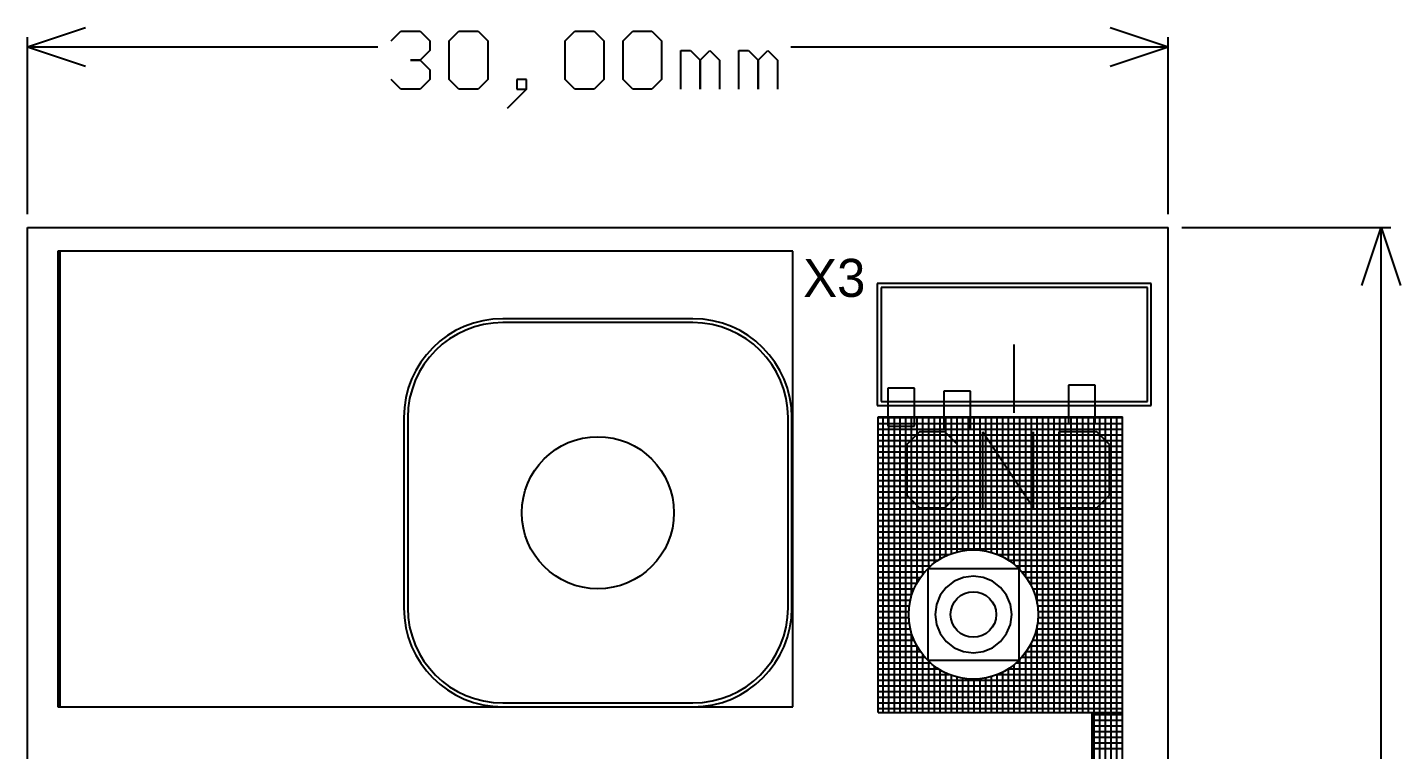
# Model space of a CAD drawing. Header units: millimetres. Extents: x 105 to 142, y 46 to 175.
# Drawn here: x 105 to 141.11, y 156.27 to 175.26 of the extents above; entities that cross this region are included whole.
import ezdxf

# ---------------------------------------------------------------- set-up
doc = ezdxf.new("R2010")
doc.units = ezdxf.units.MM
for name, color, linetype in [('BottomLayer', 5, 'Continuous'), ('BottomSolder', 6, 'Continuous'), ('KeepOutLayer', 6, 'Continuous'), ('Mechanical1', 6, 'Continuous'), ('MultiLayer', 9, 'Continuous'), ('TopLayer', 1, 'Continuous'), ('TopOverlay', 2, 'Continuous'), ('TopPaste', 8, 'Continuous'), ('TopSolder', 216, 'Continuous')]:
    doc.layers.add(name, color=color, linetype=linetype)

# ---------------------------------------------------------------- blocks, each defined once
blk = doc.blocks.new('PIN_7_3___SMD_1')
at = {"layer": 'TopLayer'}
for p, q in [((-3.5, 1.5), (-3.5, -1.5)), ((3.5, 1.5), (-3.5, 1.5)), ((3.5, -1.5), (3.5, 1.5)), ((-3.5, -1.5), (3.5, -1.5))]:
    blk.add_line(p, q, dxfattribs=at)
blk.add_circle((0, 0), 0, dxfattribs=at)
at = {"layer": 'TopPaste'}
for p, q in [((-3.5, 1.5), (-3.5, -1.5)), ((3.5, 1.5), (-3.5, 1.5)), ((3.5, -1.5), (3.5, 1.5)), ((-3.5, -1.5), (3.5, -1.5))]:
    blk.add_line(p, q, dxfattribs=at)
blk.add_circle((0, 0), 0, dxfattribs=at)
at = {"layer": 'TopSolder'}
for p, q in [((-3.602, 1.602), (-3.602, -1.602)), ((3.602, 1.602), (-3.602, 1.602)), ((3.602, -1.602), (3.602, 1.602)), ((-3.602, -1.602), (3.602, -1.602))]:
    blk.add_line(p, q, dxfattribs=at)
blk.add_circle((0, 0), 0, dxfattribs=at)
blk = doc.blocks.new('REPER1_2_8')
at = {"layer": 'TopLayer'}
for p, q in [((-1.2, 1.2), (-1.2, -1.2)), ((1.2, 1.2), (-1.2, 1.2)), ((1.2, -1.2), (1.2, 1.2)), ((-1.2, -1.2), (1.2, -1.2))]:
    blk.add_line(p, q, dxfattribs=at)
blk.add_circle((0, 0), 0.6, dxfattribs=at)
at = {"layer": 'TopSolder'}
for p, q in [((-0.504, 0.873), (-0.713, 0.713)), ((-0.261, 0.974), (-0.504, 0.873)), ((0, 1.009), (-0.261, 0.974)), ((0, 1.009), (0, 1.009)), ((0.261, 0.974), (0, 1.009)), ((0.504, 0.873), (0.261, 0.974)), ((0.713, 0.713), (0.504, 0.873)), ((-0.873, 0.504), (-0.974, 0.261)), ((-0.713, 0.713), (-0.873, 0.504)), ((0.873, 0.504), (0.713, 0.713)), ((0.974, 0.261), (0.873, 0.504)), ((-0.974, 0.261), (-1.009, 0)), ((-1.009, 0), (-0.974, -0.261)), ((1.009, 0), (0.974, 0.261)), ((0.974, -0.261), (1.009, 0)), ((-0.974, -0.261), (-0.873, -0.504)), ((0.873, -0.504), (0.974, -0.261)), ((-0.873, -0.504), (-0.713, -0.713)), ((-0.713, -0.713), (-0.504, -0.873)), ((0.504, -0.873), (0.713, -0.713)), ((0.713, -0.713), (0.873, -0.504)), ((-0.504, -0.873), (-0.261, -0.974)), ((-0.261, -0.974), (0, -1.009)), ((0, -1.009), (0.261, -0.974)), ((0, -1.009), (0, -1.009)), ((0.261, -0.974), (0.504, -0.873))]:
    blk.add_line(p, q, dxfattribs=at)

msp = doc.modelspace()

# ---------------------------------------------------------------- linework, layer by layer
at = {"layer": 'BottomLayer'}
for p, q in [((122.5, 167.5), (117.5, 167.5)), ((115, 165), (115, 160)), ((125, 160), (125, 165)), ((117.5, 157.5), (122.5, 157.5))]:
    msp.add_line(p, q, dxfattribs=at)
msp.add_circle((120, 162.5), 2, dxfattribs=at)
for centre, start, end in [((117.5, 165), 90, 180), ((122.5, 165), 0, 90), ((117.5, 160), 180, 270), ((122.5, 160), 270, 0)]:
    msp.add_arc(centre, 2.5, start, end, dxfattribs=at)
at = {"layer": 'BottomSolder'}
for p, q in [((122.5, 167.602), (117.5, 167.602)), ((114.898, 165), (114.898, 160)), ((125.102, 160), (125.102, 165)), ((117.5, 157.398), (122.5, 157.398))]:
    msp.add_line(p, q, dxfattribs=at)
msp.add_circle((120, 162.5), 2, dxfattribs=at)
for centre, start, end in [((117.5, 165), 90, 180), ((122.5, 165), 0, 90), ((117.5, 160), 180, 270), ((122.5, 160), 270, 0)]:
    msp.add_arc(centre, 2.602, start, end, dxfattribs=at)
at = {"layer": 'KeepOutLayer'}
for p, q in [((105, 170), (135, 170)), ((105, 46), (105, 170)), ((135, 46), (135, 170))]:
    msp.add_line(p, q, dxfattribs=at)
at = {"layer": 'Mechanical1'}
for p, q in [((105, 174.75), (106.524, 175.258)), ((114.568, 174.904), (114.822, 175.158)), ((114.822, 175.158), (115.329, 175.158)), ((115.329, 175.158), (115.583, 174.904)), ((116.091, 174.904), (116.345, 175.158)), ((116.345, 175.158), (116.853, 175.158)), ((116.853, 175.158), (117.107, 174.904)), ((119.138, 174.904), (119.392, 175.158)), ((119.392, 175.158), (119.9, 175.158)), ((119.9, 175.158), (120.154, 174.904)), ((120.662, 174.904), (120.916, 175.158)), ((120.916, 175.158), (121.423, 175.158)), ((121.423, 175.158), (121.677, 174.904)), ((133.476, 175.258), (135, 174.75)), ((105, 170.354), (105, 175.004)), ((115.583, 174.904), (115.583, 174.65)), ((116.091, 173.888), (116.091, 174.904)), ((117.107, 174.904), (117.107, 173.888)), ((119.138, 173.888), (119.138, 174.904)), ((120.154, 174.904), (120.154, 173.888)), ((120.662, 173.888), (120.662, 174.904)), ((121.677, 174.904), (121.677, 173.888)), ((135, 170.354), (135, 175.004)), ((105, 174.75), (114.214, 174.75)), ((105, 174.75), (106.524, 174.242)), ((115.583, 174.65), (115.329, 174.396)), ((122.185, 173.634), (122.185, 174.65)), ((122.185, 174.65), (122.439, 174.65)), ((122.439, 174.65), (122.693, 174.396)), ((122.693, 174.396), (122.947, 174.65)), ((122.947, 174.65), (123.201, 174.396)), ((123.709, 173.634), (123.709, 174.65)), ((123.709, 174.65), (123.963, 174.65)), ((123.963, 174.65), (124.217, 174.396)), ((124.217, 174.396), (124.47, 174.65)), ((124.47, 174.65), (124.724, 174.396)), ((125.078, 174.75), (135, 174.75)), ((133.476, 174.242), (135, 174.75)), ((115.329, 174.396), (115.075, 174.396)), ((115.075, 174.396), (115.329, 174.396)), ((115.329, 174.396), (115.583, 174.142)), ((115.583, 174.142), (115.583, 173.888)), ((122.693, 174.396), (122.693, 173.634)), ((122.693, 173.634), (122.693, 174.396)), ((123.201, 174.396), (123.201, 173.634)), ((124.217, 174.396), (124.217, 173.634)), ((124.217, 173.634), (124.217, 174.396)), ((124.724, 174.396), (124.724, 173.634)), ((114.822, 173.634), (114.568, 173.888)), ((115.583, 173.888), (115.329, 173.634)), ((116.345, 173.634), (116.091, 173.888)), ((117.107, 173.888), (116.853, 173.634)), ((118.122, 173.888), (117.869, 173.888)), ((117.869, 173.888), (117.869, 173.634)), ((118.122, 173.634), (118.122, 173.888)), ((119.392, 173.634), (119.138, 173.888)), ((120.154, 173.888), (119.9, 173.634)), ((120.916, 173.634), (120.662, 173.888)), ((121.677, 173.888), (121.423, 173.634)), ((115.329, 173.634), (114.822, 173.634)), ((116.853, 173.634), (116.345, 173.634)), ((117.869, 173.38), (117.615, 173.126)), ((117.869, 173.38), (118.122, 173.634)), ((117.869, 173.634), (118.122, 173.634)), ((118.122, 173.634), (117.869, 173.38)), ((119.9, 173.634), (119.392, 173.634)), ((121.423, 173.634), (120.916, 173.634)), ((135.354, 170), (140.854, 170)), ((140.092, 168.476), (140.6, 170)), ((140.6, 113.713), (140.6, 170)), ((140.6, 170), (141.108, 168.476))]:
    msp.add_line(p, q, dxfattribs=at)
at = {"layer": 'MultiLayer'}
for p, q in [((122.5, 167.5), (117.5, 167.5)), ((115, 165), (115, 160)), ((125, 160), (125, 165)), ((117.5, 157.5), (122.5, 157.5))]:
    msp.add_line(p, q, dxfattribs=at)
msp.add_circle((120, 162.5), 2, dxfattribs=at)
for centre, start, end in [((117.5, 165), 90, 180), ((122.5, 165), 0, 90), ((117.5, 160), 180, 270), ((122.5, 160), 270, 0)]:
    msp.add_arc(centre, 2.5, start, end, dxfattribs=at)
at = {"layer": 'TopLayer'}
for p, q in [((105.8, 169.375), (105.8, 157.4)), ((125.125, 169.375), (105.8, 169.375)), ((125.125, 157.4), (125.125, 169.375)), ((122.5, 167.5), (117.5, 167.5)), ((130.95, 165.125), (130.95, 166.925)), ((127.625, 165.775), (127.625, 164.775)), ((128.325, 165.775), (127.625, 165.775)), ((128.325, 164.775), (128.325, 165.775)), ((132.375, 165.85), (132.375, 164.85)), ((133.075, 165.85), (132.375, 165.85)), ((133.075, 164.85), (133.075, 165.85)), ((129.1, 165.7), (129.1, 164.7)), ((129.8, 165.7), (129.1, 165.7)), ((129.8, 164.7), (129.8, 165.7)), ((127.375, 157.25), (127.375, 165.025)), ((127.375, 165.025), (133.8, 165.025)), ((127.5, 157.25), (127.5, 165.025)), ((127.65, 157.25), (127.65, 165.025)), ((127.8, 157.25), (127.8, 165.025)), ((127.95, 157.25), (127.95, 165.025)), ((128.1, 157.25), (128.1, 165.025)), ((128.25, 160.324), (128.25, 165.025)), ((128.4, 160.67), (128.4, 165.025)), ((128.55, 160.89), (128.55, 165.025)), ((128.7, 161.053), (128.7, 165.025)), ((128.85, 161.181), (128.85, 165.025)), ((129, 161.282), (129, 165.025)), ((129.15, 161.363), (129.15, 165.025)), ((129.3, 161.425), (129.3, 165.025)), ((129.45, 161.471), (129.45, 165.025)), ((129.6, 161.503), (129.6, 165.025)), ((129.75, 161.52), (129.75, 165.025)), ((129.9, 161.525), (129.9, 165.025)), ((130.05, 161.516), (130.05, 165.025)), ((130.2, 161.494), (130.2, 165.025)), ((130.35, 161.457), (130.35, 165.025)), ((130.5, 161.406), (130.5, 165.025)), ((130.65, 161.338), (130.65, 165.025)), ((130.8, 161.251), (130.8, 165.025)), ((130.95, 161.142), (130.95, 165.025)), ((131.1, 161.004), (131.1, 165.025)), ((131.25, 160.825), (131.25, 165.025)), ((131.4, 160.577), (131.4, 165.025)), ((131.55, 160.117), (131.55, 165.025)), ((131.7, 157.25), (131.7, 165.025)), ((131.85, 157.25), (131.85, 165.025)), ((132, 157.25), (132, 165.025)), ((132.15, 157.25), (132.15, 165.025)), ((132.3, 157.25), (132.3, 165.025)), ((132.45, 157.25), (132.45, 165.025)), ((132.6, 157.25), (132.6, 165.025)), ((132.75, 157.25), (132.75, 165.025)), ((132.9, 157.25), (132.9, 165.025)), ((133.05, 157.25), (133.05, 165.025)), ((133.2, 157.25), (133.2, 165.025)), ((133.35, 157.25), (133.35, 165.025)), ((133.5, 157.25), (133.5, 165.025)), ((133.65, 157.25), (133.65, 165.025)), ((133.8, 157.25), (133.8, 165.025)), ((133.8, 157.25), (133.8, 165.025)), ((115, 165), (115, 160)), ((125, 160), (125, 165)), ((127.375, 165), (133.8, 165)), ((127.375, 164.85), (133.8, 164.85)), ((127.375, 164.7), (133.8, 164.7)), ((127.625, 164.775), (128.325, 164.775)), ((129.1, 164.7), (129.8, 164.7)), ((132.375, 164.85), (133.075, 164.85)), ((127.375, 164.55), (133.8, 164.55)), ((127.375, 164.4), (133.8, 164.4)), ((127.375, 164.25), (133.8, 164.25)), ((127.375, 164.1), (133.8, 164.1)), ((127.375, 163.95), (133.8, 163.95)), ((127.375, 163.8), (133.8, 163.8)), ((127.375, 163.65), (133.8, 163.65)), ((127.375, 163.5), (133.8, 163.5)), ((127.375, 163.35), (133.8, 163.35)), ((127.375, 163.2), (133.8, 163.2)), ((127.375, 163.05), (133.8, 163.05)), ((127.375, 162.9), (133.8, 162.9)), ((127.375, 162.75), (133.8, 162.75)), ((127.375, 162.6), (133.8, 162.6)), ((127.375, 162.45), (133.8, 162.45)), ((127.375, 162.3), (133.8, 162.3)), ((127.375, 162.15), (133.8, 162.15)), ((127.375, 162), (133.8, 162)), ((127.375, 161.85), (133.8, 161.85)), ((127.375, 161.7), (133.8, 161.7)), ((127.375, 161.55), (133.8, 161.55)), ((127.375, 161.4), (129.234, 161.4)), ((127.375, 161.25), (128.947, 161.25)), ((127.375, 161.1), (128.75, 161.1)), ((130.516, 161.4), (133.8, 161.4)), ((130.803, 161.25), (133.8, 161.25)), ((131, 161.1), (133.8, 161.1)), ((127.375, 160.95), (128.6, 160.95)), ((127.375, 160.8), (128.482, 160.8)), ((131.15, 160.95), (133.8, 160.95)), ((131.268, 160.8), (133.8, 160.8)), ((127.375, 160.65), (128.388, 160.65)), ((127.375, 160.5), (128.315, 160.5)), ((127.375, 160.35), (128.258, 160.35)), ((131.362, 160.65), (133.8, 160.65)), ((131.435, 160.5), (133.8, 160.5)), ((131.492, 160.35), (133.8, 160.35)), ((127.375, 160.2), (128.217, 160.2)), ((127.375, 160.05), (128.19, 160.05)), ((131.533, 160.2), (133.8, 160.2)), ((131.56, 160.05), (133.8, 160.05)), ((127.375, 159.9), (128.177, 159.9)), ((127.375, 159.75), (128.177, 159.75)), ((127.375, 159.6), (128.19, 159.6)), ((131.56, 159.6), (133.8, 159.6)), ((131.573, 159.9), (133.8, 159.9)), ((131.573, 159.75), (133.8, 159.75)), ((127.375, 159.45), (128.217, 159.45)), ((127.375, 159.3), (128.258, 159.3)), ((128.25, 157.25), (128.25, 159.326)), ((131.492, 159.3), (133.8, 159.3)), ((131.533, 159.45), (133.8, 159.45)), ((131.55, 157.25), (131.55, 159.533)), ((127.375, 159.15), (128.315, 159.15)), ((127.375, 159), (128.389, 159)), ((128.4, 157.25), (128.4, 158.98)), ((131.361, 159), (133.8, 159)), ((131.4, 157.25), (131.4, 159.073)), ((131.435, 159.15), (133.8, 159.15)), ((127.375, 158.85), (128.483, 158.85)), ((127.375, 158.7), (128.601, 158.7)), ((127.375, 158.55), (128.751, 158.55)), ((128.55, 157.25), (128.55, 158.76)), ((128.7, 157.25), (128.7, 158.597)), ((130.999, 158.55), (133.8, 158.55)), ((131.1, 157.25), (131.1, 158.646)), ((131.149, 158.7), (133.8, 158.7)), ((131.25, 157.25), (131.25, 158.825)), ((131.267, 158.85), (133.8, 158.85)), ((127.375, 158.4), (128.948, 158.4)), ((127.375, 158.25), (129.236, 158.25)), ((128.85, 157.25), (128.85, 158.469)), ((129, 157.25), (129, 158.368)), ((129.15, 157.25), (129.15, 158.287)), ((129.3, 157.25), (129.3, 158.225)), ((129.45, 157.25), (129.45, 158.179)), ((130.2, 157.25), (130.2, 158.156)), ((130.35, 157.25), (130.35, 158.193)), ((130.5, 157.25), (130.5, 158.244)), ((130.514, 158.25), (133.8, 158.25)), ((130.65, 157.25), (130.65, 158.312)), ((130.8, 157.25), (130.8, 158.399)), ((130.802, 158.4), (133.8, 158.4)), ((130.95, 157.25), (130.95, 158.508)), ((127.375, 158.1), (133.8, 158.1)), ((127.375, 157.95), (133.8, 157.95)), ((127.375, 157.8), (133.8, 157.8)), ((129.6, 157.25), (129.6, 158.147)), ((129.75, 157.25), (129.75, 158.13)), ((129.9, 157.25), (129.9, 158.125)), ((130.05, 157.25), (130.05, 158.134)), ((117.5, 157.5), (122.5, 157.5)), ((127.375, 157.65), (133.8, 157.65)), ((127.375, 157.5), (133.8, 157.5)), ((105.8, 157.4), (125.125, 157.4)), ((127.375, 157.35), (133.8, 157.35)), ((127.375, 157.25), (128.325, 157.25)), ((128.325, 157.25), (133.8, 157.25)), ((133, 134.225), (133, 157.25)), ((133, 157.25), (133.5, 157.25)), ((133, 157.2), (133.8, 157.2)), ((133.05, 125.925), (133.05, 157.25)), ((133.2, 125.925), (133.2, 157.25)), ((133.35, 125.925), (133.35, 157.25)), ((133.5, 125.924), (133.5, 157.25)), ((133.5, 157.25), (133.8, 157.25)), ((133.65, 125.907), (133.65, 157.25)), ((133.8, 125.869), (133.8, 157.25)), ((133.8, 125.869), (133.8, 157.25)), ((133, 157.05), (133.8, 157.05)), ((133, 156.9), (133.8, 156.9)), ((133, 156.75), (133.8, 156.75)), ((133, 156.6), (133.8, 156.6)), ((133, 156.45), (133.8, 156.45)), ((133, 156.3), (133.8, 156.3))]:
    msp.add_line(p, q, dxfattribs=at)
for centre, radius in [((120, 162.5), 2), ((129.875, 159.825), 1.7)]:
    msp.add_circle(centre, radius, dxfattribs=at)
for centre, start, end in [((117.5, 165), 90, 180), ((122.5, 165), 0, 90), ((117.5, 160), 180, 270), ((122.5, 160), 270, 0)]:
    msp.add_arc(centre, 2.5, start, end, dxfattribs=at)
at = {"layer": 'TopOverlay'}
for p, q in [((128.458, 164.624), (128.125, 164.291)), ((129.125, 164.624), (128.458, 164.624)), ((129.458, 164.291), (129.125, 164.624)), ((130.124, 162.625), (130.124, 164.624)), ((130.124, 164.624), (131.457, 162.625)), ((131.457, 162.625), (131.457, 164.624)), ((132.124, 164.624), (132.124, 162.625)), ((133.123, 164.624), (132.124, 164.624)), ((133.457, 164.291), (133.123, 164.624)), ((128.125, 164.291), (128.125, 162.958)), ((133.457, 162.958), (133.457, 164.291)), ((129.458, 163.625), (128.791, 163.625)), ((129.458, 162.958), (129.458, 163.625)), ((128.125, 162.958), (128.458, 162.625)), ((129.125, 162.625), (129.458, 162.958)), ((133.123, 162.625), (133.457, 162.958)), ((128.458, 162.625), (129.125, 162.625)), ((132.124, 162.625), (133.123, 162.625))]:
    msp.add_line(p, q, dxfattribs=at)
at = {"layer": 'TopSolder'}
for p, q in [((105.85, 169.375), (105.85, 157.4)), ((125.125, 169.375), (105.85, 169.375)), ((125.125, 157.4), (125.125, 169.375)), ((122.5, 167.602), (117.5, 167.602)), ((114.898, 165), (114.898, 160)), ((125.102, 160), (125.102, 165)), ((105.85, 157.4), (125.125, 157.4)), ((117.5, 157.398), (122.5, 157.398))]:
    msp.add_line(p, q, dxfattribs=at)
msp.add_circle((120, 162.5), 2, dxfattribs=at)
for centre, start, end in [((117.5, 165), 90, 180), ((122.5, 165), 0, 90), ((117.5, 160), 180, 270), ((122.5, 160), 270, 0)]:
    msp.add_arc(centre, 2.602, start, end, dxfattribs=at)

# ---------------------------------------------------------------- block references
msp.add_blockref('PIN_7_3___SMD_1', (130.95, 166.925))
at = {"rotation": 90}
msp.add_blockref('REPER1_2_8', (129.875, 159.825), dxfattribs=at)

# ---------------------------------------------------------------- texts
at = {"layer": 'TopOverlay'}
msp.add_text('X3', height=1, dxfattribs=at).set_placement((125.4, 168.175))

doc.saveas('drawing.dxf')
